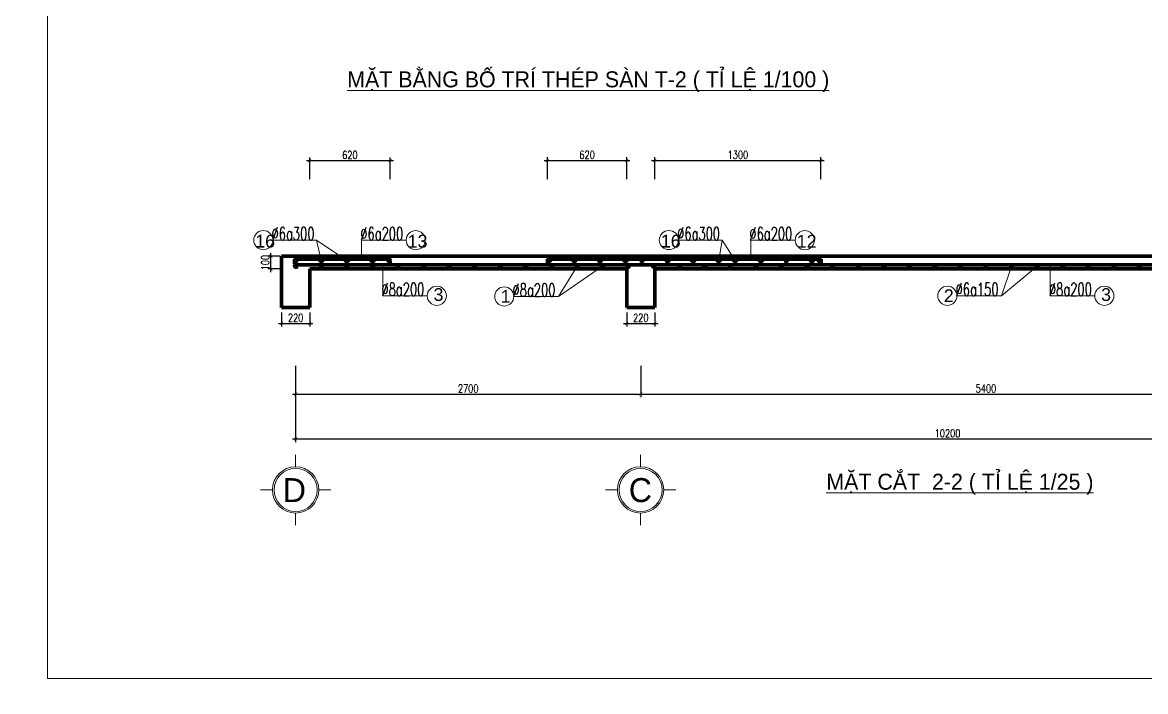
# Model space of a CAD drawing. Header units: millimetres. Extents: x 0 to 8478784, y 0 to 684185.
# Drawn here: x 3785633 to 3820774, y 590796 to 611731 of the extents above; entities that cross this region are included whole.
import ezdxf
from ezdxf.enums import TextEntityAlignment as Align

# ---------------------------------------------------------------- set-up
doc = ezdxf.new("R2010")
doc.units = ezdxf.units.MM
doc.header["$LTSCALE"] = 5000
doc.header["$MEASUREMENT"] = 0
doc.header["$PDMODE"] = 1
doc.header["$PDSIZE"] = -2
doc.linetypes.add('CENTER', pattern=[2, 1.25, -0.25, 0.25, -0.25])
for name, color, linetype, lineweight in [('00-XM.Dim', 8, 'Continuous', 15), ('00-XMT.Axes', 22, 'CENTER', 15), ('00-XMT.Dim', 8, 'Continuous', 15), ('00-XMT.Text', 4, 'Continuous', 20), ('02-XMT.Beams', 94, 'Continuous', 25), ('02-XMT.Beams-Text', 7, 'Continuous', 20), ('02-XMT.Reinforcement', 1, 'Continuous', 40), ('DIM', 76, 'Continuous', 18), ('net thay', 7, 'Continuous', 15)]:
    doc.layers.add(name, color=color, linetype=linetype, lineweight=lineweight)
doc.styles.add('S1', font='VHARIAL.TTF', dxfattribs={"height": 200})
doc.styles.add('T_THEP', font='Romans.shx', dxfattribs={"width": 0.65})
doc.styles.add('VnAvantH', font='VHAVAN.TTF')
doc.styles.add('vnsimli 0.7', font='vnsimli.shx', dxfattribs={"width": 0.75})
doc.dimstyles.new('XMT 1-1-100', dxfattribs={"dimscale": 100, "dimtxt": 2.5, "dimasz": 1, "dimexe": 1, "dimexo": 0, "dimgap": 0.5, "dimtad": 1, "dimdec": 0, "dimzin": 0, "dimdsep": 46, "dimtxsty": 'vnsimli 0.7', "dimblk": 'ARCHTICK', "dimcen": 1.5, "dimdle": 1, "dimclrd": 8, "dimclre": 8, "dimclrt": 116, "dimadec": 0, "dimazin": 0, "dimtfac": 1, "dimtdec": 0, "dimtofl": 0, "dimtmove": 0, "dimatfit": 3, "dimfxl": 0.18, "dimtolj": 1, "dimtzin": 0, "dimarcsym": 0})

# ---------------------------------------------------------------- blocks, each defined once
blk = doc.blocks.new('_ArchTick')
at = {"color": 0, "linetype": 'ByBlock', "const_width": 0.15}
blk.add_lwpolyline([(-0.5, -0.5), (0.5, 0.5)], dxfattribs=at)
blk = doc.blocks.new('*D295')
at = {"layer": '02-XMT.Reinforcement', "color": 8, "lineweight": -2, "transparency": 16777216}
for p, q in [((3794521, 607409), (3797238, 607409)), ((3794621, 606825), (3794621, 607509)), ((3797138, 606825), (3797138, 607509))]:
    blk.add_line(p, q, dxfattribs=at)
at = {"layer": 'Defpoints', "color": 0, "lineweight": 100, "transparency": 16777216}
for p in [(3797138, 607409), (3794621, 606825), (3797138, 606825)]:
    blk.add_point(p, dxfattribs=at)
at = {"layer": '02-XMT.Reinforcement', "color": 8, "lineweight": -2, "transparency": 16777216, "xscale": 100, "yscale": 100, "zscale": 100, "rotation": 180}
blk.add_blockref('_ArchTick', (3794621, 607409), dxfattribs=at)
at = {"layer": '02-XMT.Reinforcement', "color": 8, "lineweight": -2, "transparency": 16777216, "xscale": 100, "yscale": 100, "zscale": 100}
blk.add_blockref('_ArchTick', (3797138, 607409), dxfattribs=at)
at = {"layer": '02-XMT.Reinforcement', "color": 116, "lineweight": 100, "transparency": 16777216, "insert": (3795880, 607584), "char_height": 250, "attachment_point": 5, "style": 'vnsimli 0.7'}
blk.add_mtext('\\A1;620', dxfattribs=at)
blk = doc.blocks.new('*D296')
at = {"layer": '02-XMT.Reinforcement', "color": 8, "lineweight": -2, "transparency": 16777216}
for p, q in [((3801960, 607414), (3804640, 607414)), ((3802060, 606825), (3802060, 607514)), ((3804540, 606825), (3804540, 607514))]:
    blk.add_line(p, q, dxfattribs=at)
at = {"layer": 'Defpoints', "color": 0, "lineweight": 100, "transparency": 16777216}
for p in [(3804540, 607414), (3802060, 606825), (3804540, 606825)]:
    blk.add_point(p, dxfattribs=at)
at = {"layer": '02-XMT.Reinforcement', "color": 8, "lineweight": -2, "transparency": 16777216, "xscale": 100, "yscale": 100, "zscale": 100, "rotation": 180}
blk.add_blockref('_ArchTick', (3802060, 607414), dxfattribs=at)
at = {"layer": '02-XMT.Reinforcement', "color": 8, "lineweight": -2, "transparency": 16777216, "xscale": 100, "yscale": 100, "zscale": 100}
blk.add_blockref('_ArchTick', (3804540, 607414), dxfattribs=at)
at = {"layer": '02-XMT.Reinforcement', "color": 116, "lineweight": 100, "transparency": 16777216, "insert": (3803300, 607589), "char_height": 250, "attachment_point": 5, "style": 'vnsimli 0.7'}
blk.add_mtext('\\A1;620', dxfattribs=at)
blk = doc.blocks.new('*D297')
at = {"layer": '02-XMT.Reinforcement', "color": 8, "lineweight": -2, "transparency": 16777216}
for p, q in [((3805319, 607414), (3810719, 607414)), ((3805419, 606825), (3805419, 607514)), ((3810619, 606825), (3810619, 607514))]:
    blk.add_line(p, q, dxfattribs=at)
at = {"layer": 'Defpoints', "color": 0, "lineweight": 100, "transparency": 16777216}
for p in [(3810619, 607414), (3805419, 606825), (3810619, 606825)]:
    blk.add_point(p, dxfattribs=at)
at = {"layer": '02-XMT.Reinforcement', "color": 8, "lineweight": -2, "transparency": 16777216, "xscale": 100, "yscale": 100, "zscale": 100, "rotation": 180}
blk.add_blockref('_ArchTick', (3805419, 607414), dxfattribs=at)
at = {"layer": '02-XMT.Reinforcement', "color": 8, "lineweight": -2, "transparency": 16777216, "xscale": 100, "yscale": 100, "zscale": 100}
blk.add_blockref('_ArchTick', (3810619, 607414), dxfattribs=at)
at = {"layer": '02-XMT.Reinforcement', "color": 116, "lineweight": 100, "transparency": 16777216, "insert": (3808019, 607589), "char_height": 250, "attachment_point": 5, "style": 'vnsimli 0.7'}
blk.add_mtext('\\A1;1300', dxfattribs=at)
blk = doc.blocks.new('*D301')
at = {"layer": '02-XMT.Reinforcement', "color": 8, "lineweight": -2, "transparency": 16777216}
for p, q in [((3794180, 600988), (3794180, 600002)), ((3804980, 600988), (3804980, 600002)), ((3794080, 600102), (3805080, 600102))]:
    blk.add_line(p, q, dxfattribs=at)
at = {"layer": 'Defpoints', "color": 0, "lineweight": 100, "transparency": 16777216}
for p in [(3794180, 600988), (3804980, 600988), (3804980, 600102)]:
    blk.add_point(p, dxfattribs=at)
at = {"layer": '02-XMT.Reinforcement', "color": 8, "lineweight": -2, "transparency": 16777216, "xscale": 100, "yscale": 100, "zscale": 100, "rotation": 180}
blk.add_blockref('_ArchTick', (3794180, 600102), dxfattribs=at)
at = {"layer": '02-XMT.Reinforcement', "color": 8, "lineweight": -2, "transparency": 16777216, "xscale": 100, "yscale": 100, "zscale": 100}
blk.add_blockref('_ArchTick', (3804980, 600102), dxfattribs=at)
at = {"layer": '02-XMT.Reinforcement', "color": 116, "lineweight": 100, "transparency": 16777216, "insert": (3799580, 600277), "char_height": 250, "attachment_point": 5, "style": 'vnsimli 0.7'}
blk.add_mtext('\\A1;2700', dxfattribs=at)
blk = doc.blocks.new('*D302')
at = {"layer": '02-XMT.Reinforcement', "color": 8, "lineweight": -2, "transparency": 16777216}
for p, q in [((3804980, 600988), (3804980, 600002)), ((3826580, 600988), (3826580, 600002)), ((3804880, 600102), (3826680, 600102))]:
    blk.add_line(p, q, dxfattribs=at)
at = {"layer": 'Defpoints', "color": 0, "lineweight": 100, "transparency": 16777216}
for p in [(3804980, 600988), (3826580, 600988), (3826580, 600102)]:
    blk.add_point(p, dxfattribs=at)
at = {"layer": '02-XMT.Reinforcement', "color": 8, "lineweight": -2, "transparency": 16777216, "xscale": 100, "yscale": 100, "zscale": 100, "rotation": 180}
blk.add_blockref('_ArchTick', (3804980, 600102), dxfattribs=at)
at = {"layer": '02-XMT.Reinforcement', "color": 8, "lineweight": -2, "transparency": 16777216, "xscale": 100, "yscale": 100, "zscale": 100}
blk.add_blockref('_ArchTick', (3826580, 600102), dxfattribs=at)
at = {"layer": '02-XMT.Reinforcement', "color": 116, "lineweight": 100, "transparency": 16777216, "insert": (3815780, 600277), "char_height": 250, "attachment_point": 5, "style": 'vnsimli 0.7'}
blk.add_mtext('\\A1;5400', dxfattribs=at)
blk = doc.blocks.new('*D304')
at = {"layer": '02-XMT.Reinforcement', "color": 8, "lineweight": -2, "transparency": 16777216}
for p, q in [((3794180, 600988), (3794180, 598600)), ((3834980, 600988), (3834980, 598600)), ((3794080, 598700), (3835080, 598700))]:
    blk.add_line(p, q, dxfattribs=at)
at = {"layer": 'Defpoints', "color": 0, "lineweight": 100, "transparency": 16777216}
for p in [(3794180, 600988), (3834980, 600988), (3834980, 598700)]:
    blk.add_point(p, dxfattribs=at)
at = {"layer": '02-XMT.Reinforcement', "color": 8, "lineweight": -2, "transparency": 16777216, "xscale": 100, "yscale": 100, "zscale": 100, "rotation": 180}
blk.add_blockref('_ArchTick', (3794180, 598700), dxfattribs=at)
at = {"layer": '02-XMT.Reinforcement', "color": 8, "lineweight": -2, "transparency": 16777216, "xscale": 100, "yscale": 100, "zscale": 100}
blk.add_blockref('_ArchTick', (3834980, 598700), dxfattribs=at)
at = {"layer": '02-XMT.Reinforcement', "color": 116, "lineweight": 100, "transparency": 16777216, "insert": (3814580, 598875), "char_height": 250, "attachment_point": 5, "style": 'vnsimli 0.7'}
blk.add_mtext('\\A1;10200', dxfattribs=at)
blk = doc.blocks.new('00-XMT-Axis symbol')
at = {"layer": '00-XMT.Axes', "linetype": 'Continuous'}
for p, q in [((0, 2.9), (0, 4.4)), ((-2.9, 0), (-4.4, 0)), ((2.9, 0), (4.4, 0)), ((0, -2.9), (0, -4.4))]:
    blk.add_line(p, q, dxfattribs=at)
blk.add_circle((0, 0), 2.9, dxfattribs=at)
at = {"layer": '00-XMT.Axes', "color": 7, "linetype": 'Continuous'}
blk.add_circle((0, 0), 2.7, dxfattribs=at)
at = {"layer": '00-XMT.Text', "color": 7, "style": 'VnAvantH'}
blk.add_attdef('00', text='', height=3, dxfattribs=at).set_placement((0.03, -1.47), align=Align.CENTER)
blk = doc.blocks.new('*D398')
at = {"layer": '02-XMT.Beams-Text', "color": 8, "lineweight": -2, "transparency": 16777216}
for p, q in [((3793740, 602659), (3793740, 602216)), ((3794620, 602659), (3794620, 602216)), ((3793640, 602316), (3794720, 602316))]:
    blk.add_line(p, q, dxfattribs=at)
at = {"layer": 'Defpoints', "color": 0, "lineweight": 100, "transparency": 16777216}
for p in [(3793740, 602659), (3794620, 602659), (3794620, 602316)]:
    blk.add_point(p, dxfattribs=at)
at = {"layer": '02-XMT.Beams-Text', "color": 8, "lineweight": -2, "transparency": 16777216, "xscale": 100, "yscale": 100, "zscale": 100, "rotation": 180}
blk.add_blockref('_ArchTick', (3793740, 602316), dxfattribs=at)
at = {"layer": '02-XMT.Beams-Text', "color": 8, "lineweight": -2, "transparency": 16777216, "xscale": 100, "yscale": 100, "zscale": 100}
blk.add_blockref('_ArchTick', (3794620, 602316), dxfattribs=at)
at = {"layer": '02-XMT.Beams-Text', "color": 116, "lineweight": 100, "transparency": 16777216, "insert": (3794180, 602492), "char_height": 250, "attachment_point": 5, "style": 'vnsimli 0.7'}
blk.add_mtext('\\A1;220', dxfattribs=at)
blk = doc.blocks.new('*D399')
at = {"layer": '02-XMT.Beams-Text', "color": 8, "lineweight": -2, "transparency": 16777216}
for p, q in [((3793406, 603917), (3793406, 604517)), ((3793701, 604417), (3793306, 604417)), ((3793701, 604017), (3793306, 604017))]:
    blk.add_line(p, q, dxfattribs=at)
at = {"layer": 'Defpoints', "color": 0, "lineweight": 100, "transparency": 16777216}
for p in [(3793406, 604417), (3793701, 604417), (3793701, 604017)]:
    blk.add_point(p, dxfattribs=at)
at = {"layer": '02-XMT.Beams-Text', "color": 8, "lineweight": -2, "transparency": 16777216, "xscale": 100, "yscale": 100, "zscale": 100}
for p, rotation in [((3793406, 604417), 90), ((3793406, 604017), 270)]:
    blk.add_blockref('_ArchTick', p, dxfattribs=dict(at, rotation=rotation))
at = {"layer": '02-XMT.Beams-Text', "color": 116, "lineweight": 100, "transparency": 16777216, "insert": (3793232, 604217), "char_height": 250, "attachment_point": 5, "rotation": 90, "style": 'vnsimli 0.7'}
blk.add_mtext('\\A1;100', dxfattribs=at)
blk = doc.blocks.new('*D400')
at = {"layer": '02-XMT.Beams-Text', "color": 8, "lineweight": -2, "transparency": 16777216}
for p, q in [((3804540, 602659), (3804540, 602216)), ((3805420, 602659), (3805420, 602216)), ((3804440, 602316), (3805520, 602316))]:
    blk.add_line(p, q, dxfattribs=at)
at = {"layer": 'Defpoints', "color": 0, "lineweight": 100, "transparency": 16777216}
for p in [(3804540, 602659), (3805420, 602659), (3805420, 602316)]:
    blk.add_point(p, dxfattribs=at)
at = {"layer": '02-XMT.Beams-Text', "color": 8, "lineweight": -2, "transparency": 16777216, "xscale": 100, "yscale": 100, "zscale": 100, "rotation": 180}
blk.add_blockref('_ArchTick', (3804540, 602316), dxfattribs=at)
at = {"layer": '02-XMT.Beams-Text', "color": 8, "lineweight": -2, "transparency": 16777216, "xscale": 100, "yscale": 100, "zscale": 100}
blk.add_blockref('_ArchTick', (3805420, 602316), dxfattribs=at)
at = {"layer": '02-XMT.Beams-Text', "color": 116, "lineweight": 100, "transparency": 16777216, "insert": (3804980, 602492), "char_height": 250, "attachment_point": 5, "style": 'vnsimli 0.7'}
blk.add_mtext('\\A1;220', dxfattribs=at)

msp = doc.modelspace()

# ---------------------------------------------------------------- linework, layer by layer
at = {"layer": '00-XMT.Dim'}
for p, q in [((3794644.5, 604920.6), (3793468.5, 604920.6)), ((3794833.5, 604920.6), (3794644.5, 604920.6)), ((3794984.5, 604284.9), (3794833.5, 604920.6)), ((3795784.5, 604284.9), (3794833.5, 604920.6)), ((3796245.5, 604919.1), (3797638.5, 604919.1)), ((3807335.5, 604921.9), (3806159.5, 604921.9)), ((3807524.5, 604921.9), (3807335.5, 604921.9)), ((3807418.5, 604284.9), (3807524.5, 604921.9)), ((3807934.5, 604286.9), (3807524.5, 604921.9)), ((3808419.5, 604917.7), (3809812.5, 604917.7)), ((3802401.2, 603158), (3802984.5, 604108.9)), ((3802401.2, 603158), (3803784.5, 604108.9)), ((3816266.2, 603178), (3816584.5, 604108.9)), ((3816266.2, 603178), (3817384.5, 604108.9)), ((3801008.2, 603158), (3802401.2, 603158)), ((3814873.2, 603178), (3816266.2, 603178))]:
    msp.add_line(p, q, dxfattribs=at)
for points in [[(3796245.5, 604326.3), (3796245.5, 604919.1)], [(3808419.5, 604324.9), (3808419.5, 604917.7)], [(3796905.5, 604148.9), (3796905.5, 603178.9), (3798298.5, 603178.9)], [(3817793.5, 604148.9), (3817793.5, 603178.9), (3819186.5, 603178.9)]]:
    msp.add_lwpolyline(points, dxfattribs=at)
for centre in [(3793168.8, 604920.6), (3797938.2, 604919.1), (3805859.8, 604921.9), (3810112.2, 604917.7), (3798598.2, 603178.9), (3800708.5, 603158.1), (3814573.5, 603178.1), (3819486.2, 603178.9)]:
    msp.add_circle(centre, 299.7, dxfattribs=at)
at = {"layer": '02-XMT.Beams', "lineweight": 100}
for p, q in [((3794180.5, 604416.9), (3793740.5, 604416.9)), ((3793740.5, 604416.9), (3793740.5, 602816.9)), ((3794180.5, 604416.9), (3835420.5, 604416.9)), ((3794620.5, 604016.9), (3804540.5, 604016.9)), ((3794620.5, 602816.9), (3794620.5, 604016.9)), ((3804540.5, 604016.9), (3804540.5, 602816.9)), ((3805420.5, 604016.9), (3826140.5, 604016.9)), ((3805420.5, 602816.9), (3805420.5, 604016.9)), ((3793740.5, 602816.9), (3794620.5, 602816.9)), ((3804540.5, 602816.9), (3805420.5, 602816.9))]:
    msp.add_line(p, q, dxfattribs=at)
at = {"layer": '02-XMT.Beams', "linetype": 'Continuous', "lineweight": 15}
msp.add_lwpolyline([(3816120.5, 591203.4), (3786420.5, 591203.4), (3786420.5, 633203.4), (3816120.5, 633203.4), (3845820.5, 633203.4), (3845820.5, 591203.4)], close=True, dxfattribs=at)
at = {"layer": '02-XMT.Beams', "lineweight": 100}
for centre in [(3794184.5, 604284.9), (3794184.5, 604108.9), (3794984.5, 604284.9), (3794984.5, 604284.9), (3794984.5, 604284.9), (3794984.5, 604284.9), (3794984.5, 604108.9), (3794984.5, 604108.9), (3794984.5, 604108.9), (3794984.5, 604108.9), (3795784.5, 604284.9), (3795784.5, 604108.9), (3796584.5, 604284.9), (3796584.5, 604108.9), (3797100.5, 604286.9), (3797384.5, 604108.9), (3797384.5, 604108.9), (3798184.5, 604108.9), (3798184.5, 604108.9), (3798984.5, 604108.9), (3799784.5, 604108.9), (3800584.5, 604108.9), (3800584.5, 604108.9), (3801384.5, 604108.9), (3801384.5, 604108.9), (3802102.5, 604284.9), (3802184.5, 604108.9), (3802902.5, 604284.9), (3802902.5, 604284.9), (3802984.5, 604108.9), (3803702.5, 604284.9), (3803784.5, 604108.9), (3803784.5, 604108.9), (3804502.5, 604284.9), (3804584.5, 604108.9), (3804584.5, 604108.9), (3805018.5, 604286.9), (3805018.5, 604286.9), (3805384.5, 604108.9), (3805818.5, 604284.9), (3806184.5, 604108.9), (3806618.5, 604284.9), (3806984.5, 604108.9), (3806984.5, 604108.9), (3807418.5, 604284.9), (3807784.5, 604108.9), (3807784.5, 604108.9), (3807934.5, 604288.9), (3807934.5, 604286.9), (3808584.5, 604108.9), (3808734.5, 604282.9), (3809384.5, 604108.9), (3809534.5, 604286.9), (3810184.5, 604108.9), (3810184.5, 604108.9), (3810334.5, 604282.9), (3810578.5, 604284.9), (3810984.5, 604108.9), (3810984.5, 604108.9), (3811784.5, 604108.9), (3812584.5, 604108.9), (3813384.5, 604108.9), (3813384.5, 604108.9), (3814184.5, 604108.9), (3814184.5, 604108.9), (3814984.5, 604108.9), (3815784.5, 604108.9), (3816584.5, 604108.9), (3816584.5, 604108.9), (3817384.5, 604108.9), (3817384.5, 604108.9), (3818184.5, 604108.9), (3818984.5, 604108.9), (3819784.5, 604108.9), (3819784.5, 604108.9), (3820584.5, 604108.9), (3820584.5, 604108.9)]:
    msp.add_circle(centre, 40, dxfattribs=at)
at = {"layer": '02-XMT.Reinforcement', "lineweight": 100}
for p, q in [((3794144.5, 604284.9), (3794144.5, 604176.9)), ((3794184.5, 604324.9), (3797100.5, 604326.9)), ((3794184.5, 604148.9), (3834984.5, 604148.9)), ((3797140.5, 604286.9), (3797140.5, 604186.9)), ((3810620.5, 604324.9), (3802060.5, 604324.9)), ((3802060.5, 604324.9), (3802060.5, 604148.9)), ((3810620.5, 604324.9), (3810620.5, 604148.9))]:
    msp.add_line(p, q, dxfattribs=at)
at = {"layer": 'net thay', "linetype": 'CENTER', "lineweight": 15}
msp.add_circle((3911642, 421190.5), 262994, dxfattribs=at)

# ---------------------------------------------------------------- block references
at = {"layer": '00-XM.Dim', "linetype": 'CENTER', "lineweight": 15}
ref = msp.add_blockref('00-XMT-Axis symbol', (3794180.5, 597104.9), dxfattribs=dict(at, xscale=250, yscale=250, zscale=250, rotation=180))
ref.add_attrib('00', 'D', dxfattribs={"layer": '00-XMT.Text', "color": 7, "height": 750, "style": 'VnAvantH'}).set_placement((3794141.4, 596722.8), align=Align.CENTER)
ref = msp.add_blockref('00-XMT-Axis symbol', (3804974.5, 597104.9), dxfattribs=dict(at, xscale=250, yscale=250, zscale=250, rotation=180))
ref.add_attrib('00', 'C', dxfattribs={"layer": '00-XMT.Text', "color": 7, "height": 750, "style": 'VnAvantH'}).set_placement((3804967.2, 596723.8), align=Align.CENTER)

# ---------------------------------------------------------------- texts
at = {"layer": '00-XMT.Text', "color": 7, "ltscale": 0.015, "style": 'VnAvantH'}
for s, p in [('%%UmÆt b»ng bè trÝ thÐp sµn t-2 ( tØ lÖ 1/100 )', (3803337.1, 609951.1)), ('%%UmÆt c¾t  2-2 ( tØ lÖ 1/25 )', (3814965.6, 597361.6))]:
    msp.add_text(s, height=500, dxfattribs=at).set_placement(p, align=Align.MIDDLE_CENTER)
at = {"layer": '02-XMT.Beams', "lineweight": 100, "char_height": 400, "width": 497.271, "style": 'S1'}
for s, insert, attachment_point in [('16', (3792915.2, 605087.8), 1), ('13', (3797684.5, 605086.3), 1), ('16', (3805606.2, 605089.2), 1), ('12', (3809858.5, 605084.9), 1), ('3', (3798494.5, 603011.6), 7), ('2', (3814461.5, 602980.1), 7), ('3', (3819382.5, 603011.6), 7), ('1', (3800596.5, 602960.1), 7)]:
    msp.add_mtext(s, dxfattribs=dict(at, insert=insert, attachment_point=attachment_point))
at = {"layer": 'DIM', "color": 2, "style": 'T_THEP', "width": 0.65}
for s, p in [('%%C6a300', (3793427.5, 604920.6)), ('%%C6a200', (3796204.5, 604919.1)), ('%%C6a300', (3806118.5, 604921.9)), ('%%C6a200', (3808378.5, 604917.7)), ('%%C8a200', (3796864.5, 603178.9)), ('%%C8a200', (3800967.2, 603158.9)), ('%%C6a150', (3814832.2, 603178.9)), ('%%C8a200', (3817752.5, 603178.9))]:
    msp.add_text(s, height=405, dxfattribs=at).set_placement(p)

# ---------------------------------------------------------------- dimensions: what is measured, and where the dimension line sits
at = {"layer": '02-XMT.Beams-Text', "lineweight": 100}
dim = msp.add_linear_dim(base=(3793406.5, 604416.9), p1=(3793701.5, 604016.9), p2=(3793701.5, 604416.9), angle=90, text='100', dimstyle='XMT 1-1-100', dxfattribs=at)
dim.commit()
dim.dimension.update_dxf_attribs({"geometry": '*D399', "text_midpoint": (3793406.5, 604216.9), "dimtype": 160})
for base, p1, p2, picture, middle in [((3794620.5, 602316.5), (3793740.5, 602658.9), (3794620.5, 602658.9), '*D398', (3794180.5, 602491.5)), ((3805420.5, 602316.5), (3804540.5, 602658.9), (3805420.5, 602658.9), '*D400', (3804980.5, 602491.5))]:
    dim = msp.add_linear_dim(base=base, p1=p1, p2=p2, text='220', dimstyle='XMT 1-1-100', dxfattribs=at)
    dim.commit()
    dim.dimension.update_dxf_attribs({"geometry": picture, "text_midpoint": middle})
at = {"layer": '02-XMT.Reinforcement', "lineweight": 100}
for base, p1, p2, text, picture, middle in [((3797138.5, 607408.9), (3794621.5, 606824.9), (3797138.5, 606824.9), '620', '*D295', (3795880, 607583.9)), ((3804540.5, 607413.9), (3802060.5, 606824.9), (3804540.5, 606824.9), '620', '*D296', (3803300.5, 607588.9)), ((3810619.5, 607413.9), (3805419.5, 606824.9), (3810619.5, 606824.9), '1300', '*D297', (3808019.5, 607588.9)), ((3804980.5, 600101.9), (3794180.5, 600987.9), (3804980.5, 600987.9), '2700', '*D301', (3799580.5, 600276.9)), ((3834980.5, 598699.9), (3794180.5, 600987.9), (3834980.5, 600987.9), '10200', '*D304', (3814580.5, 598874.9))]:
    dim = msp.add_linear_dim(base=base, p1=p1, p2=p2, text=text, dimstyle='XMT 1-1-100', dxfattribs=at)
    dim.commit()
    dim.dimension.update_dxf_attribs({"geometry": picture, "text_midpoint": middle})
dim = msp.add_linear_dim(base=(3826580.5, 600101.9), p1=(3804980.5, 600987.9), p2=(3826580.5, 600987.9), text='5400', dimstyle='XMT 1-1-100', override={"dimtmove": 1}, dxfattribs=at)
dim.commit()
dim.dimension.update_dxf_attribs({"geometry": '*D302', "text_midpoint": (3815780.5, 600276.9)})

doc.saveas('drawing.dxf')
